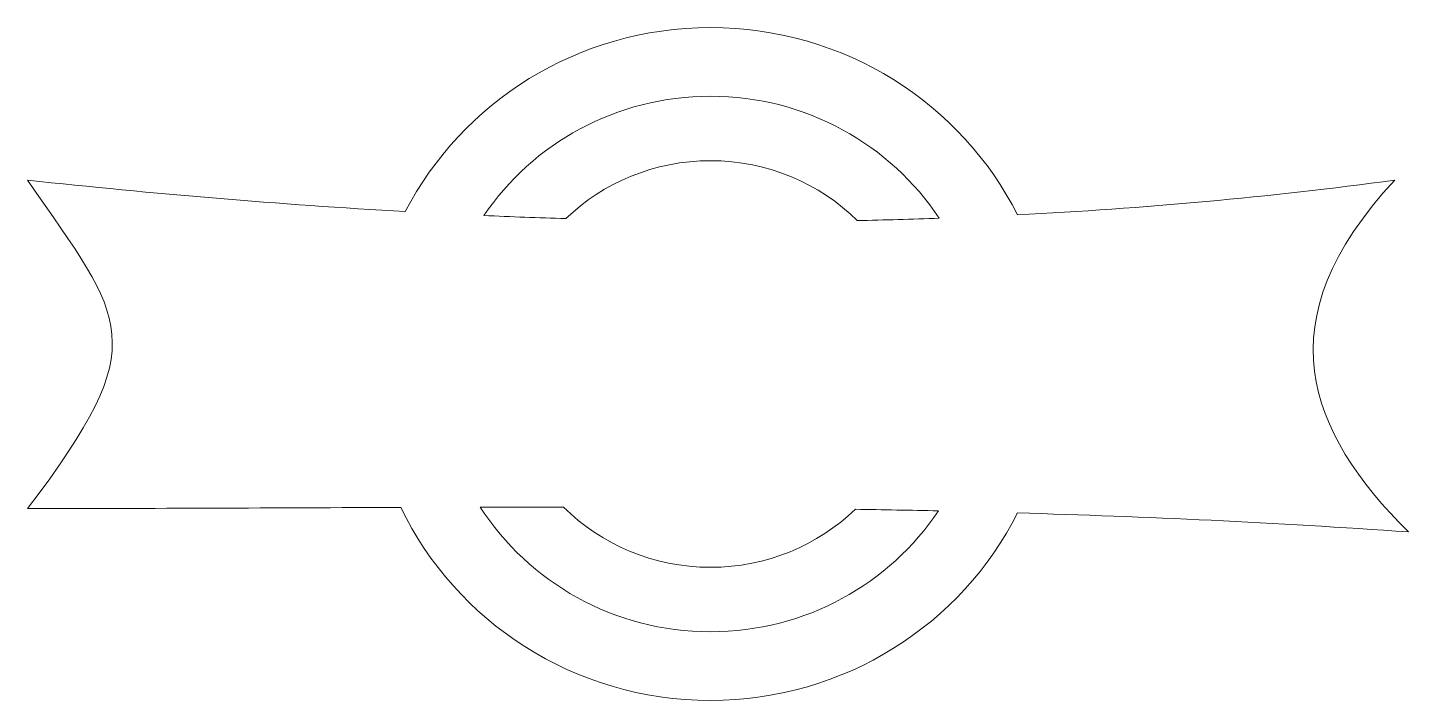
# Model space of a CAD drawing. Header units: centimetres. Extents: x -22.9 to 24.1, y -2.3 to 20.6.
import ezdxf

# ---------------------------------------------------------------- set-up
doc = ezdxf.new("R2010")
doc.units = ezdxf.units.CM
doc.header["$MEASUREMENT"] = 0
doc.layers.add('Layer 1', color=7, linetype='Continuous')

msp = doc.modelspace()

# ---------------------------------------------------------------- linework, layer by layer
at = {"layer": 'Layer 1', "color": 250, "lineweight": 20}
for points, knots in [([(-22.90135, 15.40339), (-18.61809, 14.9454), (-14.33199, 14.58067), (-10.04223, 14.33708), (-10.04223, 14.33708), (-8.1158, 18.05273), (-4.18567, 20.59787), (0.34974, 20.59787), (0.34974, 20.59787), (4.93101, 20.59787), (8.8942, 18.00073), (10.79904, 14.22371), (10.79904, 14.22371), (15.0749, 14.44354), (19.35574, 14.82756), (23.6424, 15.40339), (23.6424, 15.40339), (19.17279, 10.6106), (20.67692, 6.85346), (24.10668, 3.43019), (24.10668, 3.43019), (19.58753, 3.74824), (15.15925, 3.95094), (10.8027, 4.07791), (10.8027, 4.07791), (8.89928, 0.29698), (4.93394, -2.30348), (0.34974, -2.30348), (0.34974, -2.30348), (-4.31006, -2.30348), (-8.33052, 0.3834), (-10.19577, 4.26589), (-10.19577, 4.26589), (-14.46655, 4.25044), (-18.69497, 4.22379), (-22.90135, 4.2284), (-22.90135, 4.2284), (-18.55909, 9.94785), (-19.58712, 10.58904), (-22.90135, 15.40339)], [0, 0, 0, 0, 0.09090909, 0.09090909, 0.09090909, 0.09090909, 0.18181818, 0.18181818, 0.18181818, 0.18181818, 0.27272727, 0.27272727, 0.27272727, 0.27272727, 0.36363636, 0.36363636, 0.36363636, 0.36363636, 0.45454545, 0.45454545, 0.45454545, 0.45454545, 0.54545455, 0.54545455, 0.54545455, 0.54545455, 0.63636364, 0.63636364, 0.63636364, 0.63636364, 0.72727273, 0.72727273, 0.72727273, 0.72727273, 0.81818182, 0.81818182, 0.81818182, 0.81818182, 1, 1, 1, 1]), ([(-7.37112, 14.20136), (-6.43983, 14.15966), (-5.50835, 14.12392), (-4.57668, 14.09446), (-4.57668, 14.09446), (-3.30632, 15.31557), (-1.56794, 16.06865), (0.34974, 16.06865), (0.34974, 16.06865), (2.301, 16.06865), (4.06686, 15.28921), (5.34267, 14.03011), (5.34267, 14.03011), (6.27269, 14.04862), (7.20291, 14.0744), (8.13337, 14.10767), (8.13337, 14.10767), (6.47913, 16.60785), (3.61119, 18.26154), (0.34974, 18.26154), (0.34974, 18.26154), (-2.87081, 18.26154), (-5.70771, 16.64909), (-7.37112, 14.20136)], [0, 0, 0, 0, 0.14285714, 0.14285714, 0.14285714, 0.14285714, 0.28571429, 0.28571429, 0.28571429, 0.28571429, 0.42857143, 0.42857143, 0.42857143, 0.42857143, 0.57142857, 0.57142857, 0.57142857, 0.57142857, 0.71428571, 0.71428571, 0.71428571, 0.71428571, 1, 1, 1, 1]), ([(8.10701, 4.14737), (7.16091, 4.16866), (6.21805, 4.1867), (5.27824, 4.20194), (5.27824, 4.20194), (4.0077, 2.97963), (2.26849, 2.22574), (0.34974, 2.22574), (0.34974, 2.22574), (-1.60766, 2.22574), (-3.37839, 3.01019), (-4.65512, 4.27628), (-4.65512, 4.27628), (-5.60277, 4.27672), (-6.54796, 4.27574), (-7.49087, 4.27379), (-7.49087, 4.27379), (-5.84604, 1.72498), (-2.94946, 0.03285), (0.34974, 0.03285), (0.34974, 0.03285), (3.59402, 0.03285), (6.44881, 1.66928), (8.10701, 4.14737)], [0, 0, 0, 0, 0.14285714, 0.14285714, 0.14285714, 0.14285714, 0.28571429, 0.28571429, 0.28571429, 0.28571429, 0.42857143, 0.42857143, 0.42857143, 0.42857143, 0.57142857, 0.57142857, 0.57142857, 0.57142857, 0.71428571, 0.71428571, 0.71428571, 0.71428571, 1, 1, 1, 1])]:
    msp.add_open_spline(points, degree=3, knots=knots, dxfattribs=at)

doc.saveas('drawing.dxf')
